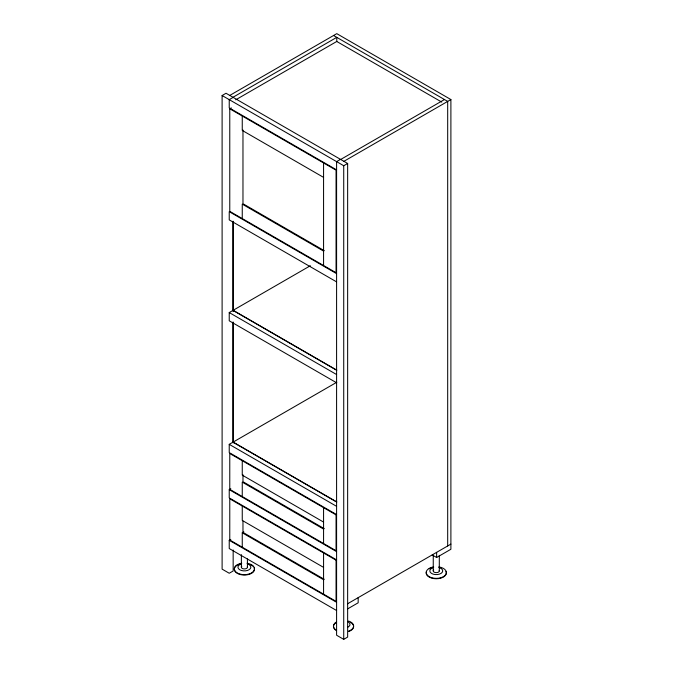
<?xml version="1.0" encoding="UTF-8"?>
<svg xmlns="http://www.w3.org/2000/svg" width="673" height="673" viewBox="0 0 673 673"><rect width="100%" height="100%" fill="white"/><g stroke="black" fill="none" stroke-linecap="round" stroke-linejoin="round"><path stroke-width="1.01" d="M347.823 627.27L348.109 627.059A6.452 3.727 0 0 0 348.109 621.785M233.161 549.984L233.161 570.99L229.232 573.253L222.107 569.131L222.107 95.524L226.027 93.261L347.647 163.48L347.647 637.087L343.726 639.35L336.593 635.228L336.593 161.621L340.513 159.358M229.771 95.423L336.769 33.65L450.893 99.545L450.893 549.261L436.634 557.496L432.175 554.922M232.984 97.274L336.769 37.36L336.769 41.558M233.161 97.383L229.232 99.646L229.232 107.882L336.593 169.865M235.71 99.823L336.769 41.474L441.766 102.094M229.771 108.807L336.054 170.168L336.054 272.716L229.771 211.356L229.771 108.807L231.344 107.899M340.689 159.459L444.474 99.545M343.903 161.318L450.893 99.545M222.107 95.524L343.726 165.743L347.647 163.48M336.593 382.777L229.232 320.802L229.232 312.566L310.362 265.726M336.593 514.567L229.232 452.584L229.232 444.348L336.769 382.264M336.593 559.869L229.232 497.885L229.232 489.65L230.805 488.741M336.593 610.52L229.232 548.545L229.232 540.301L230.805 539.401M242.255 547.199L242.255 532.789L243.819 531.88M347.47 603.832L450.893 544.112M347.47 608.981L358.171 602.798L358.171 597.649M333.556 35.501L447.688 101.396L447.688 545.971M323.57 177.378L242.255 130.427L242.255 116.017M324.285 250.684L242.97 203.734L242.97 130.015M323.57 251.096L242.255 204.146L242.255 218.565M336.593 273.642L229.232 211.667L229.232 219.903L336.593 281.878M233.161 310.295L336.87 370.175M232.984 310.396L336.164 369.973M229.232 312.566L336.593 374.541M233.161 442.085L336.87 501.965M232.984 442.186L336.164 501.755M229.232 444.348L336.593 506.332M323.57 522.08L242.255 475.13L242.255 460.719M324.285 528.667L242.97 481.725L242.97 474.717M323.57 529.079L242.255 482.137L242.255 496.548M229.232 489.65L336.593 551.633M323.57 567.381L242.255 520.431L242.255 506.02M324.285 579.327L242.97 532.377L242.97 521.053M242.255 532.789L323.57 579.739M229.232 540.301L336.593 602.285M439.301 555.334L439.301 570.923M436.634 552.348L436.634 557.496M433.252 555.25L433.252 570.839M343.726 165.743L343.726 639.35M323.57 162.967L323.57 265.507M323.57 507.669L323.57 543.498M323.57 552.97L323.57 594.15M247.42 558.901L247.42 567.221M241.371 554.661L241.371 567.137M233.161 221.291L233.161 311.607M233.161 322.106L233.161 442.868M232.984 221.299L232.984 310.632M232.984 322.19L232.984 442.001M439.217 570.468A3.029 1.75 0 0 1 438.056 572.294A3.029 1.75 0 0 1 434.699 572.378L434.085 572.092A3.029 1.75 0 0 1 433.69 569.972M438.889 566.918A10.087 5.821 0 0 1 444.542 575.886A10.087 5.821 0 0 1 428.011 575.886A10.087 5.821 0 0 1 433.664 566.918M446.022 571.436A10.087 5.821 0 0 1 436.272 578.763A10.087 5.821 0 0 1 426.531 571.436M429.138 568.828A10.087 5.821 0 0 1 431.233 567.903M432.007 567.667A10.087 5.821 0 0 1 433.664 567.314M438.889 567.314A10.087 5.821 0 0 1 440.537 567.667M439.503 567.659A6.452 3.727 0 0 1 441.219 573.278A6.452 3.727 0 0 1 431.326 573.278A6.452 3.727 0 0 1 433.05 567.659M348.589 621.036A10.087 5.821 0 0 1 348.589 631.123M336.407 630.197A10.087 5.821 0 0 1 336.407 621.961M350.675 622.365A10.087 5.821 0 0 1 348.589 631.526M336.407 630.601A10.087 5.821 0 0 1 336.407 622.365M247.336 566.767A3.029 1.75 0 0 1 246.175 568.592A3.029 1.75 0 0 1 242.818 568.668L242.204 568.382A3.029 1.75 0 0 1 241.809 566.271M247.008 563.217A10.087 5.821 0 0 1 252.661 572.176A10.087 5.821 0 0 1 236.13 572.176A10.087 5.821 0 0 1 241.784 563.217M254.142 567.726A10.087 5.821 0 0 1 248.118 574.649A10.087 5.821 0 0 1 235.516 572A10.087 5.821 0 0 1 238.612 564.462M239.352 564.193A10.087 5.821 0 0 1 240.942 563.764M250.179 564.462A10.087 5.821 0 0 1 253.132 566.321M247.622 563.949A6.452 3.727 0 0 1 249.338 569.577A6.452 3.727 0 0 1 239.445 569.577A6.452 3.727 0 0 1 241.17 563.949M336.054 514.87L229.771 453.509L229.771 489.338L336.054 550.699L336.054 514.87M336.054 560.172L229.771 498.811L229.771 539.998L336.054 601.359L336.054 560.172"/></g></svg>
